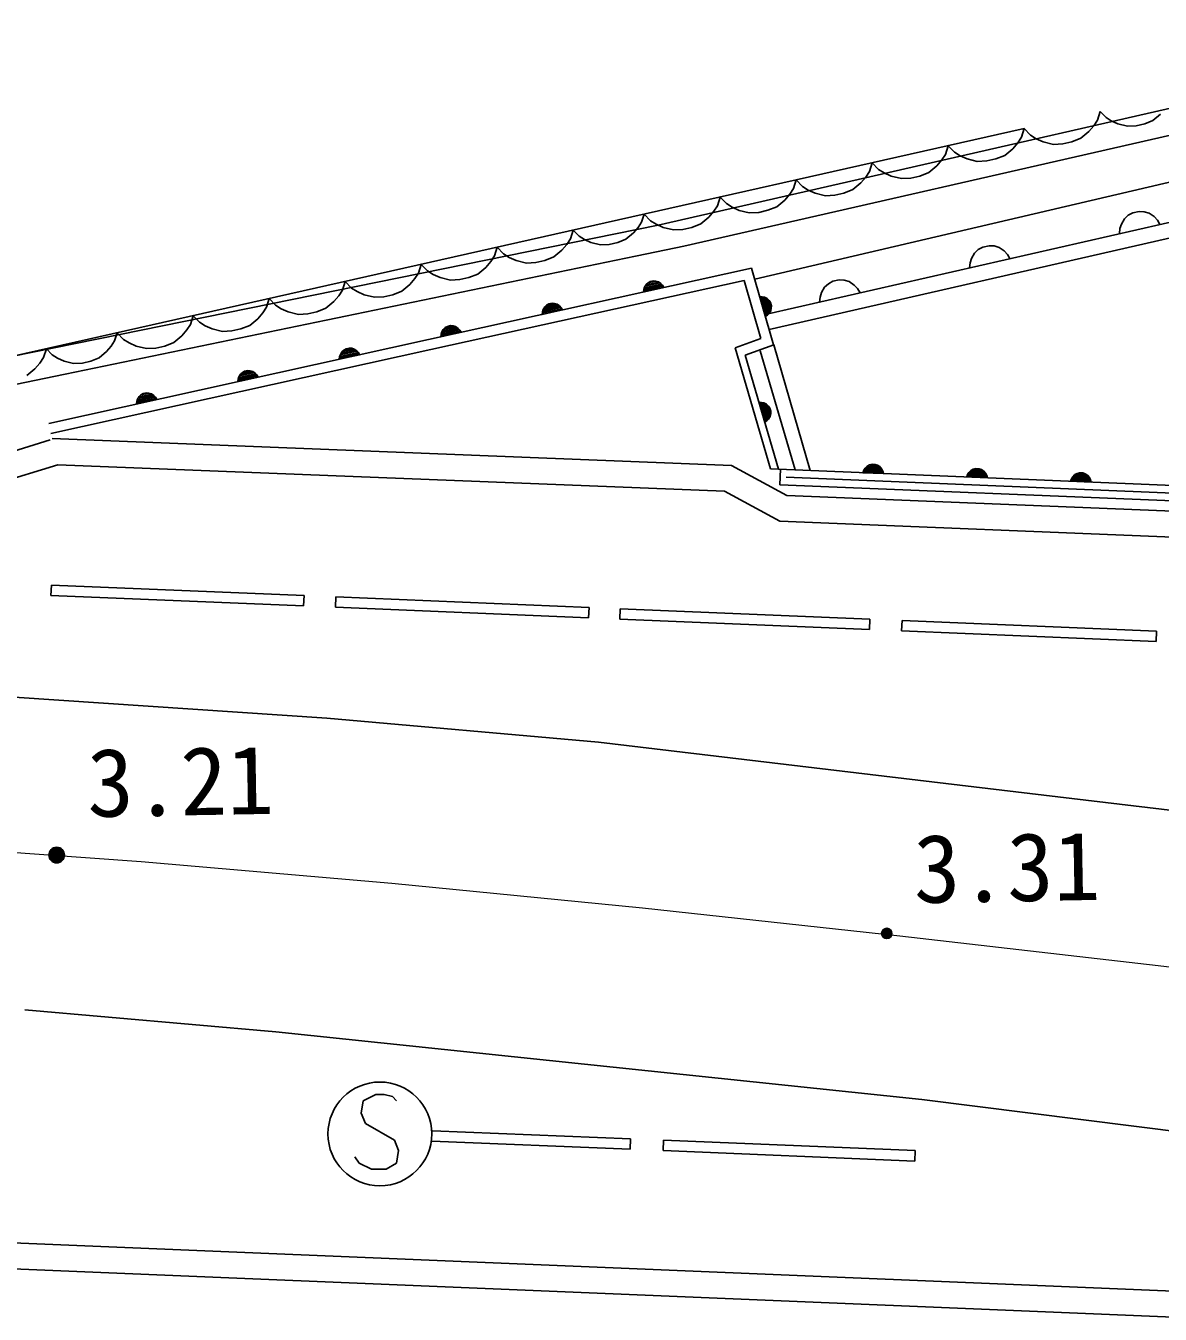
# Model space of a CAD drawing. Units: millimetres, scale not verified. Extents: x 40000 to 680000, y 20000 to 380000.
# Drawn here: x 436451 to 458294, y 273543 to 298363 of the extents above; entities that cross this region are included whole.
import ezdxf
from ezdxf.enums import TextEntityAlignment as Align

# ---------------------------------------------------------------- set-up
doc = ezdxf.new("R2010")
doc.units = ezdxf.units.MM
doc.header["$LTSCALE"] = 1000
doc.linetypes.add('CHAIN', pattern=[18.5, 12, -1.5, 3.5, -1.5])
for name, color, linetype, lineweight in [('M-BGD', 7, 'Continuous', 25), ('M-BGD-EXST', 7, 'Continuous', 25), ('M-BMK', 2, 'CHAIN', 13), ('M-STR-STRC', 7, 'Continuous', 25)]:
    doc.layers.add(name, color=color, linetype=linetype, lineweight=lineweight)
doc.styles.add('ＭＳ ゴシック', font='')
doc.styles.get('ＭＳ ゴシック').set_extended_font_data('MS Gothic')

msp = doc.modelspace()

# ---------------------------------------------------------------- linework, layer by layer
at = {"layer": 'M-BGD'}
for p, q in [((465435, 298363), (448625, 294524)), ((449120, 294120), (465622, 297886)), ((457084, 296546), (457138, 296712)), ((457138, 296712), (457251, 296594)), ((458153, 296539), (458299, 296658)), ((436173, 291993), (455675, 296382)), ((455620, 296216), (455675, 296382)), ((455675, 296382), (455796, 296256)), ((456918, 296324), (457015, 296438)), ((457015, 296438), (457084, 296546)), ((457251, 296594), (457351, 296530)), ((457351, 296530), (457479, 296473)), ((457479, 296473), (457662, 296428)), ((457662, 296428), (457831, 296438)), ((457831, 296438), (457995, 296475)), ((457995, 296475), (458153, 296539)), ((455455, 295994), (455552, 296109)), ((455552, 296109), (455620, 296216)), ((455796, 296256), (455903, 296188)), ((455903, 296188), (456040, 296126)), ((456040, 296126), (456236, 296078)), ((456418, 296088), (456593, 296128)), ((456593, 296128), (456762, 296197)), ((456762, 296197), (456918, 296324)), ((454089, 295779), (454157, 295886)), ((454157, 295886), (454212, 296053)), ((454212, 296053), (454332, 295926)), ((454332, 295926), (454440, 295858)), ((454440, 295858), (454577, 295797)), ((455130, 295798), (455299, 295867)), ((455299, 295867), (455455, 295994)), ((456236, 296078), (456418, 296088)), ((452694, 295557), (452748, 295723)), ((452748, 295723), (452869, 295596)), ((453836, 295537), (453992, 295665)), ((453992, 295665), (454089, 295779)), ((454577, 295797), (454772, 295748)), ((454772, 295748), (454954, 295759)), ((454954, 295759), (455130, 295798)), ((459544, 295599), (450488, 293480)), ((462229, 295438), (450743, 292812)), ((451230, 295227), (451285, 295393)), ((451285, 295393), (451406, 295267)), ((452528, 295335), (452625, 295449)), ((452625, 295449), (452694, 295557)), ((452869, 295596), (452977, 295528)), ((452977, 295528), (453114, 295467)), ((453114, 295467), (453309, 295419)), ((453309, 295419), (453491, 295429)), ((453491, 295429), (453667, 295469)), ((453667, 295469), (453836, 295537)), ((462296, 295146), (450762, 292509)), ((451065, 295005), (451162, 295119)), ((451162, 295119), (451230, 295227)), ((451406, 295267), (451513, 295199)), ((451513, 295199), (451650, 295137)), ((451650, 295137), (451846, 295089)), ((452028, 295099), (452203, 295139)), ((452203, 295139), (452372, 295208)), ((452372, 295208), (452528, 295335)), ((449699, 294790), (449767, 294897)), ((449767, 294897), (449822, 295063)), ((449822, 295063), (449942, 294937)), ((449942, 294937), (450050, 294869)), ((450050, 294869), (450187, 294807)), ((450740, 294809), (450909, 294878)), ((450909, 294878), (451065, 295005)), ((451846, 295089), (452028, 295099)), ((448307, 294579), (448358, 294734)), ((448358, 294734), (448479, 294607)), ((449446, 294548), (449602, 294676)), ((449602, 294676), (449699, 294790)), ((450187, 294807), (450382, 294759)), ((450382, 294759), (450564, 294769)), ((450564, 294769), (450740, 294809)), ((457549, 294542), (457603, 294645)), ((457603, 294645), (457678, 294712)), ((457678, 294712), (457764, 294760)), ((457764, 294760), (457885, 294787)), ((457885, 294787), (457982, 294781)), ((457982, 294781), (458079, 294754)), ((458079, 294754), (458175, 294686)), ((458175, 294686), (458239, 294620)), ((458239, 294620), (458288, 294537)), ((448625, 294524), (436173, 291993)), ((446938, 294260), (446993, 294426)), ((446993, 294426), (447105, 294308)), ((448007, 294253), (448153, 294372)), ((448153, 294372), (448244, 294478)), ((448244, 294478), (448307, 294579)), ((448479, 294607), (448587, 294539)), ((448587, 294539), (448724, 294478)), ((448724, 294478), (448919, 294430)), ((448919, 294430), (449101, 294440)), ((449101, 294440), (449277, 294479)), ((449277, 294479), (449446, 294548)), ((457509, 294359), (457519, 294456)), ((457519, 294456), (457549, 294542)), ((436277, 291457), (449120, 294120)), ((446772, 294038), (446870, 294152)), ((446870, 294152), (446938, 294260)), ((447105, 294308), (447206, 294244)), ((447206, 294244), (447333, 294187)), ((447333, 294187), (447516, 294142)), ((447516, 294142), (447686, 294152)), ((447686, 294152), (447850, 294189)), ((447850, 294189), (448007, 294253)), ((454876, 294100), (454997, 294127)), ((454997, 294127), (455095, 294121)), ((455095, 294121), (455192, 294094)), ((445407, 293823), (445474, 293930)), ((445474, 293930), (445529, 294096)), ((445529, 294096), (445650, 293970)), ((445650, 293970), (445758, 293902)), ((445758, 293902), (445894, 293840)), ((446448, 293842), (446617, 293911)), ((446617, 293911), (446772, 294038)), ((454632, 293796), (454661, 293882)), ((454661, 293882), (454716, 293985)), ((454716, 293985), (454791, 294051)), ((454791, 294051), (454876, 294100)), ((455192, 294094), (455287, 294025)), ((455287, 294025), (455351, 293960)), ((455351, 293960), (455401, 293877)), ((444011, 293600), (444066, 293767)), ((444066, 293767), (444187, 293640)), ((444187, 293640), (444294, 293572)), ((450427, 293695), (444206, 292320)), ((445153, 293581), (445309, 293708)), ((445309, 293708), (445407, 293823)), ((445894, 293840), (446090, 293792)), ((446090, 293792), (446272, 293802)), ((446272, 293802), (446448, 293842)), ((450845, 292215), (450427, 293695)), ((454621, 293699), (454632, 293796)), ((442548, 293271), (442603, 293437)), ((442603, 293437), (442723, 293310)), ((443690, 293251), (443846, 293379)), ((443846, 293379), (443943, 293493)), ((443943, 293493), (444011, 293600)), ((450286, 293459), (444249, 292125)), ((444294, 293572), (444431, 293511)), ((444431, 293511), (444627, 293462)), ((444627, 293462), (444809, 293473)), ((444809, 293473), (444984, 293512)), ((444984, 293512), (445153, 293581)), ((448365, 293316), (448686, 293387)), ((448367, 293327), (448395, 293378)), ((448663, 293408), (448379, 293345)), ((448395, 293378), (448433, 293411)), ((448397, 293374), (448633, 293427)), ((448433, 293411), (448476, 293436)), ((448582, 293441), (448437, 293409)), ((448476, 293436), (448536, 293449)), ((448536, 293449), (448585, 293445)), ((448585, 293445), (448634, 293431)), ((448634, 293431), (448681, 293396)), ((448681, 293396), (448713, 293363)), ((450602, 292338), (450286, 293459)), ((451829, 293325), (451904, 293391)), ((451904, 293391), (451989, 293440)), ((451989, 293440), (452110, 293467)), ((452110, 293467), (452208, 293461)), ((452208, 293461), (452304, 293434)), ((452304, 293434), (452400, 293365)), ((442383, 293049), (442480, 293163)), ((442480, 293163), (442548, 293271)), ((442723, 293310), (442831, 293242)), ((442831, 293242), (442968, 293181)), ((442968, 293181), (443163, 293133)), ((443163, 293133), (443346, 293143)), ((443346, 293143), (443521, 293183)), ((443521, 293183), (443690, 293251)), ((448738, 293322), (448347, 293235)), ((448347, 293235), (448353, 293284)), ((448351, 293262), (448722, 293344)), ((448353, 293284), (448367, 293327)), ((448707, 293366), (448356, 293288)), ((448713, 293363), (448738, 293322)), ((450582, 293147), (450631, 293144)), ((450691, 292762), (450582, 293147)), ((450609, 293144), (450712, 292779)), ((450631, 293144), (450674, 293133)), ((450733, 292795), (450635, 293142)), ((450664, 293134), (450753, 292817)), ((450674, 293133), (450727, 293107)), ((451734, 293039), (451745, 293135)), ((451745, 293135), (451774, 293222)), ((451774, 293222), (451829, 293325)), ((452400, 293365), (452464, 293300)), ((452464, 293300), (452514, 293217)), ((441017, 292834), (441085, 292941)), ((441085, 292941), (441139, 293107)), ((441139, 293107), (441260, 292981)), ((441260, 292981), (441368, 292913)), ((441368, 292913), (441504, 292851)), ((442058, 292853), (442227, 292922)), ((442227, 292922), (442383, 293049)), ((446785, 292890), (446394, 292804)), ((446398, 292830), (446770, 292912)), ((446400, 292852), (446414, 292895)), ((446754, 292935), (446403, 292857)), ((446412, 292885), (446733, 292956)), ((446414, 292895), (446442, 292947)), ((446710, 292976), (446426, 292913)), ((446442, 292947), (446480, 292980)), ((446444, 292943), (446681, 292995)), ((446480, 292980), (446523, 293004)), ((446629, 293009), (446484, 292977)), ((446523, 293004), (446583, 293018)), ((446583, 293018), (446633, 293013)), ((446633, 293013), (446681, 292999)), ((446681, 292999), (446728, 292965)), ((446728, 292965), (446760, 292932)), ((446760, 292932), (446785, 292890)), ((450772, 292841), (450693, 293121)), ((450724, 293105), (450789, 292872)), ((450727, 293107), (450762, 293071)), ((450801, 292924), (450760, 293068)), ((450762, 293071), (450789, 293030)), ((450789, 293030), (450806, 292971)), ((450805, 292921), (450794, 292872)), ((450806, 292971), (450805, 292921)), ((439621, 292611), (439676, 292777)), ((439676, 292777), (439797, 292651)), ((439797, 292651), (439904, 292583)), ((440763, 292592), (440919, 292719)), ((440919, 292719), (441017, 292834)), ((441504, 292851), (441700, 292803)), ((441700, 292803), (441882, 292813)), ((441882, 292813), (442058, 292853)), ((446394, 292804), (446400, 292852)), ((450731, 292789), (450691, 292762)), ((450762, 292823), (450731, 292789)), ((450794, 292872), (450762, 292823)), ((438162, 292293), (438213, 292448)), ((438213, 292448), (438334, 292321)), ((439300, 292262), (439456, 292390)), ((439456, 292390), (439553, 292504)), ((439553, 292504), (439621, 292611)), ((439904, 292583), (440041, 292522)), ((440041, 292522), (440237, 292473)), ((440237, 292473), (440419, 292484)), ((440419, 292484), (440594, 292523)), ((440594, 292523), (440763, 292592)), ((444832, 292459), (444441, 292372)), ((444441, 292372), (444447, 292421)), ((444446, 292399), (444817, 292481)), ((444447, 292421), (444461, 292464)), ((444801, 292503), (444450, 292425)), ((444459, 292453), (444780, 292524)), ((444461, 292464), (444490, 292515)), ((444757, 292545), (444473, 292482)), ((444490, 292515), (444527, 292548)), ((444491, 292511), (444728, 292564)), ((444527, 292548), (444570, 292573)), ((444676, 292578), (444531, 292546)), ((444570, 292573), (444631, 292586)), ((444631, 292586), (444680, 292582)), ((444680, 292582), (444728, 292568)), ((444728, 292568), (444775, 292533)), ((444775, 292533), (444807, 292500)), ((444807, 292500), (444832, 292459)), ((436792, 291974), (436847, 292140)), ((436847, 292140), (436960, 292022)), ((444206, 292320), (436893, 290704)), ((438007, 292086), (438098, 292192)), ((438098, 292192), (438162, 292293)), ((438334, 292321), (438441, 292253)), ((438441, 292253), (438578, 292192)), ((438578, 292192), (438773, 292144)), ((438773, 292144), (438956, 292154)), ((438956, 292154), (439131, 292193)), ((439131, 292193), (439300, 292262)), ((442538, 292080), (442775, 292132)), ((442574, 292116), (442617, 292141)), ((442723, 292146), (442578, 292114)), ((442617, 292141), (442678, 292155)), ((442678, 292155), (442727, 292150)), ((442727, 292150), (442775, 292136)), ((442775, 292136), (442822, 292102)), ((450108, 292156), (450602, 292338)), ((450788, 289828), (450108, 292156)), ((450305, 292016), (450856, 292219)), ((450856, 292219), (451551, 289796)), ((436724, 291866), (436792, 291974)), ((444249, 292125), (436936, 290509)), ((436960, 292022), (437060, 291958)), ((437060, 291958), (437188, 291901)), ((437188, 291901), (437370, 291856)), ((437540, 291866), (437704, 291903)), ((437704, 291903), (437862, 291967)), ((437862, 291967), (438007, 292086)), ((442879, 292027), (442488, 291941)), ((442488, 291941), (442494, 291989)), ((442493, 291967), (442864, 292049)), ((442494, 291989), (442508, 292032)), ((442849, 292072), (442497, 291994)), ((442506, 292022), (442828, 292093)), ((442508, 292032), (442537, 292084)), ((442805, 292113), (442520, 292050)), ((442537, 292084), (442574, 292116)), ((442822, 292102), (442854, 292069)), ((442854, 292069), (442879, 292027)), ((450946, 289821), (450305, 292017)), ((451262, 289808), (450593, 292101)), ((436471, 291625), (436627, 291752)), ((436627, 291752), (436724, 291866)), ((437370, 291856), (437540, 291866)), ((440896, 291640), (440544, 291562)), ((440553, 291590), (440875, 291661)), ((440555, 291601), (440584, 291652)), ((440852, 291681), (440568, 291619)), ((440584, 291652), (440622, 291685)), ((440586, 291648), (440822, 291701)), ((440622, 291685), (440664, 291710)), ((440771, 291715), (440625, 291683)), ((440664, 291710), (440725, 291723)), ((440725, 291723), (440774, 291719)), ((440774, 291719), (440822, 291705)), ((440822, 291705), (440870, 291670)), ((440870, 291670), (440901, 291637)), ((440901, 291637), (440926, 291595)), ((440926, 291595), (440535, 291509)), ((440535, 291509), (440541, 291558)), ((440540, 291536), (440911, 291618)), ((440541, 291558), (440555, 291601)), ((438973, 291164), (438582, 291078)), ((438587, 291104), (438958, 291186)), ((438588, 291126), (438602, 291169)), ((438943, 291208), (438591, 291131)), ((438600, 291158), (438922, 291229)), ((438602, 291169), (438631, 291220)), ((438899, 291250), (438615, 291187)), ((438631, 291220), (438669, 291253)), ((438633, 291217), (438869, 291269)), ((438669, 291253), (438711, 291278)), ((438818, 291283), (438672, 291251)), ((438711, 291278), (438772, 291292)), ((438772, 291292), (438821, 291287)), ((438821, 291287), (438869, 291273)), ((438869, 291273), (438917, 291239)), ((438917, 291239), (438948, 291206)), ((438948, 291206), (438973, 291164)), ((438582, 291078), (438588, 291126)), ((450569, 291111), (450618, 291108)), ((450681, 290727), (450569, 291111)), ((450596, 291108), (450703, 290744)), ((450618, 291108), (450662, 291097)), ((450724, 290760), (450623, 291106)), ((450651, 291098), (450743, 290782)), ((450662, 291097), (450715, 291072)), ((450762, 290807), (450681, 291086)), ((450711, 291070), (450779, 290838)), ((450715, 291072), (450750, 291037)), ((450790, 290890), (450748, 291033)), ((450750, 291037), (450778, 290996)), ((450778, 290996), (450795, 290936)), ((450795, 290936), (450794, 290887)), ((450721, 290754), (450681, 290727)), ((450752, 290788), (450721, 290754)), ((450783, 290838), (450752, 290788)), ((450794, 290887), (450783, 290838)), ((450042, 289892), (436958, 290410)), ((436919, 290384), (435637, 289989)), ((437066, 289907), (435701, 289486)), ((449906, 289397), (437066, 289907)), ((452652, 289880), (452697, 289902)), ((452697, 289902), (452745, 289915)), ((452849, 289893), (452700, 289899)), ((452745, 289915), (452806, 289913)), ((452806, 289913), (452853, 289896)), ((451106, 289314), (450042, 289892)), ((484531, 288440), (450788, 289828)), ((450969, 289520), (450981, 289820)), ((484353, 288297), (451090, 289665)), ((452569, 289754), (452587, 289800)), ((452968, 289738), (452569, 289754)), ((452580, 289779), (452959, 289763)), ((452587, 289800), (452611, 289838)), ((452951, 289789), (452591, 289803)), ((452607, 289828), (452936, 289814)), ((452611, 289838), (452652, 289880)), ((452919, 289840), (452628, 289852)), ((452653, 289876), (452895, 289866)), ((452853, 289896), (452896, 289870)), ((452896, 289870), (452933, 289824)), ((452933, 289824), (452955, 289785)), ((452955, 289785), (452968, 289738)), ((454567, 289672), (454585, 289717)), ((454967, 289656), (454567, 289672)), ((454578, 289697), (454958, 289681)), ((454585, 289717), (454610, 289756)), ((454949, 289707), (454589, 289721)), ((454605, 289746), (454934, 289732)), ((454610, 289756), (454650, 289798)), ((454917, 289758), (454626, 289770)), ((454650, 289798), (454695, 289820)), ((454651, 289794), (454893, 289784)), ((454695, 289820), (454743, 289833)), ((454847, 289811), (454698, 289817)), ((454743, 289833), (454805, 289831)), ((454805, 289831), (454851, 289814)), ((454851, 289814), (454894, 289788)), ((454894, 289788), (454931, 289742)), ((454931, 289742), (454954, 289702)), ((454954, 289702), (454967, 289656)), ((456583, 289635), (456608, 289673)), ((456603, 289664), (456932, 289650)), ((456608, 289673), (456649, 289716)), ((456915, 289676), (456624, 289688)), ((456649, 289716), (456694, 289738)), ((456649, 289712), (456891, 289702)), ((456694, 289738), (456741, 289751)), ((456845, 289729), (456696, 289735)), ((456741, 289751), (456803, 289748)), ((456803, 289748), (456849, 289731)), ((456849, 289731), (456892, 289706)), ((456892, 289706), (456930, 289660)), ((456930, 289660), (456952, 289620)), ((484844, 288127), (450969, 289520)), ((456565, 289590), (456583, 289635)), ((456965, 289574), (456565, 289590)), ((456576, 289615), (456956, 289599)), ((456947, 289624), (456587, 289639)), ((456952, 289620), (456965, 289574)), ((450969, 288820), (449906, 289397)), ((481172, 288090), (451106, 289314)), ((481152, 287591), (450969, 288820)), ((436943, 287589), (436935, 287389)), ((436943, 287589), (441809, 287386)), ((436935, 287389), (441800, 287187)), ((441800, 287187), (441809, 287386)), ((442414, 287161), (442423, 287361)), ((442423, 287361), (447296, 287158)), ((442414, 287161), (447288, 286958)), ((447288, 286958), (447296, 287158)), ((447887, 286933), (447895, 287133)), ((447887, 286933), (452696, 286733)), ((447895, 287133), (452704, 286933)), ((452696, 286733), (452704, 286933)), ((453314, 286707), (453323, 286907)), ((453314, 286707), (458213, 286503)), ((453323, 286907), (458221, 286703)), ((458221, 286703), (458213, 286503)), ((442250, 285027), (436229, 285430)), ((447481, 284563), (442250, 285027)), ((478189, 280898), (447481, 284563)), ((441267, 278985), (436431, 279407)), ((453705, 277681), (441267, 278985)), ((474347, 275064), (453705, 277681)), ((448095, 276920), (444281, 277077)), ((448087, 276720), (444270, 276877)), ((448087, 276720), (448095, 276920)), ((448724, 276694), (448732, 276893)), ((453574, 276694), (448732, 276893)), ((453566, 276494), (448724, 276694)), ((453566, 276494), (453574, 276694)), ((435379, 274955), (459368, 273950)), ((459348, 273450), (435256, 274460))]:
    msp.add_line(p, q, dxfattribs=at)
for centre, radius in [((437046, 282388), 150), ((437046, 282388), 131), ((437046, 282388), 112), ((437046, 282388), 93.8), ((437046, 282388), 75), ((437046, 282388), 56.2), ((437045, 282388), 37.5), ((437046, 282388), 18.8), ((453029, 280878), 100), ((453029, 280878), 87.5), ((453029, 280878), 75), ((453029, 280878), 62.5), ((453029, 280878), 50), ((453029, 280878), 37.5), ((453029, 280879), 25), ((453029, 280878), 12.5)]:
    msp.add_circle(centre, radius, dxfattribs=at)
at = {"layer": 'M-BGD-EXST'}
for p, q in [((443189, 277776), (442949, 277656)), ((443349, 277776), (443189, 277776)), ((443509, 277736), (443349, 277776)), ((443589, 277656), (443509, 277736)), ((442949, 277656), (442909, 277416)), ((442909, 277416), (442989, 277216)), ((442989, 277216), (443549, 276896)), ((443549, 276896), (443629, 276696)), ((442869, 276456), (442789, 276576)), ((443629, 276696), (443589, 276456)), ((443109, 276336), (442869, 276456)), ((443389, 276336), (443109, 276336)), ((443589, 276456), (443389, 276336))]:
    msp.add_line(p, q, dxfattribs=at)
msp.add_circle((443269, 277016), 1000, dxfattribs=at)
at = {"layer": 'M-BMK'}
for p, q in [((434215, 282586), (438670, 282266)), ((438670, 282266), (443499, 281848)), ((443499, 281848), (448323, 281370)), ((448323, 281370), (453283, 280832)), ((453283, 280832), (458251, 280261)), ((458251, 280261), (460576, 279987))]:
    msp.add_line(p, q, dxfattribs=at)
for centre, radius in [((437046, 282388), 18.8), ((453029, 280878), 37.5), ((453029, 280879), 25), ((453029, 280878), 12.5)]:
    msp.add_circle(centre, radius, dxfattribs=at)
at = {"layer": 'M-STR-STRC'}
for p, q in [((436943, 287589), (436935, 287389)), ((436943, 287589), (441809, 287386)), ((436935, 287389), (441800, 287187)), ((441800, 287187), (441809, 287386)), ((442414, 287161), (442423, 287361)), ((442423, 287361), (447296, 287158)), ((442414, 287161), (447288, 286958)), ((447288, 286958), (447296, 287158)), ((447887, 286933), (447895, 287133)), ((447887, 286933), (452696, 286733)), ((447895, 287133), (452704, 286933)), ((452696, 286733), (452704, 286933)), ((453314, 286707), (453323, 286907)), ((453314, 286707), (458213, 286503)), ((453323, 286907), (458221, 286703)), ((458221, 286703), (458213, 286503)), ((448095, 276920), (444281, 277077)), ((448087, 276720), (444270, 276877)), ((448087, 276720), (448095, 276920)), ((448724, 276694), (448732, 276893)), ((453574, 276694), (448732, 276893)), ((453566, 276494), (448724, 276694)), ((453566, 276494), (453574, 276694))]:
    msp.add_line(p, q, dxfattribs=at)

# ---------------------------------------------------------------- texts
at = {"layer": 'M-BGD', "style": 'ＭＳ ゴシック'}
for s, p in [('3.21', (437649, 282724)), ('3.31', (453563, 281067))]:
    msp.add_text(s, height=1320, rotation=1, dxfattribs=at).set_placement(p, align=Align.BOTTOM_LEFT)

doc.saveas('drawing.dxf')
